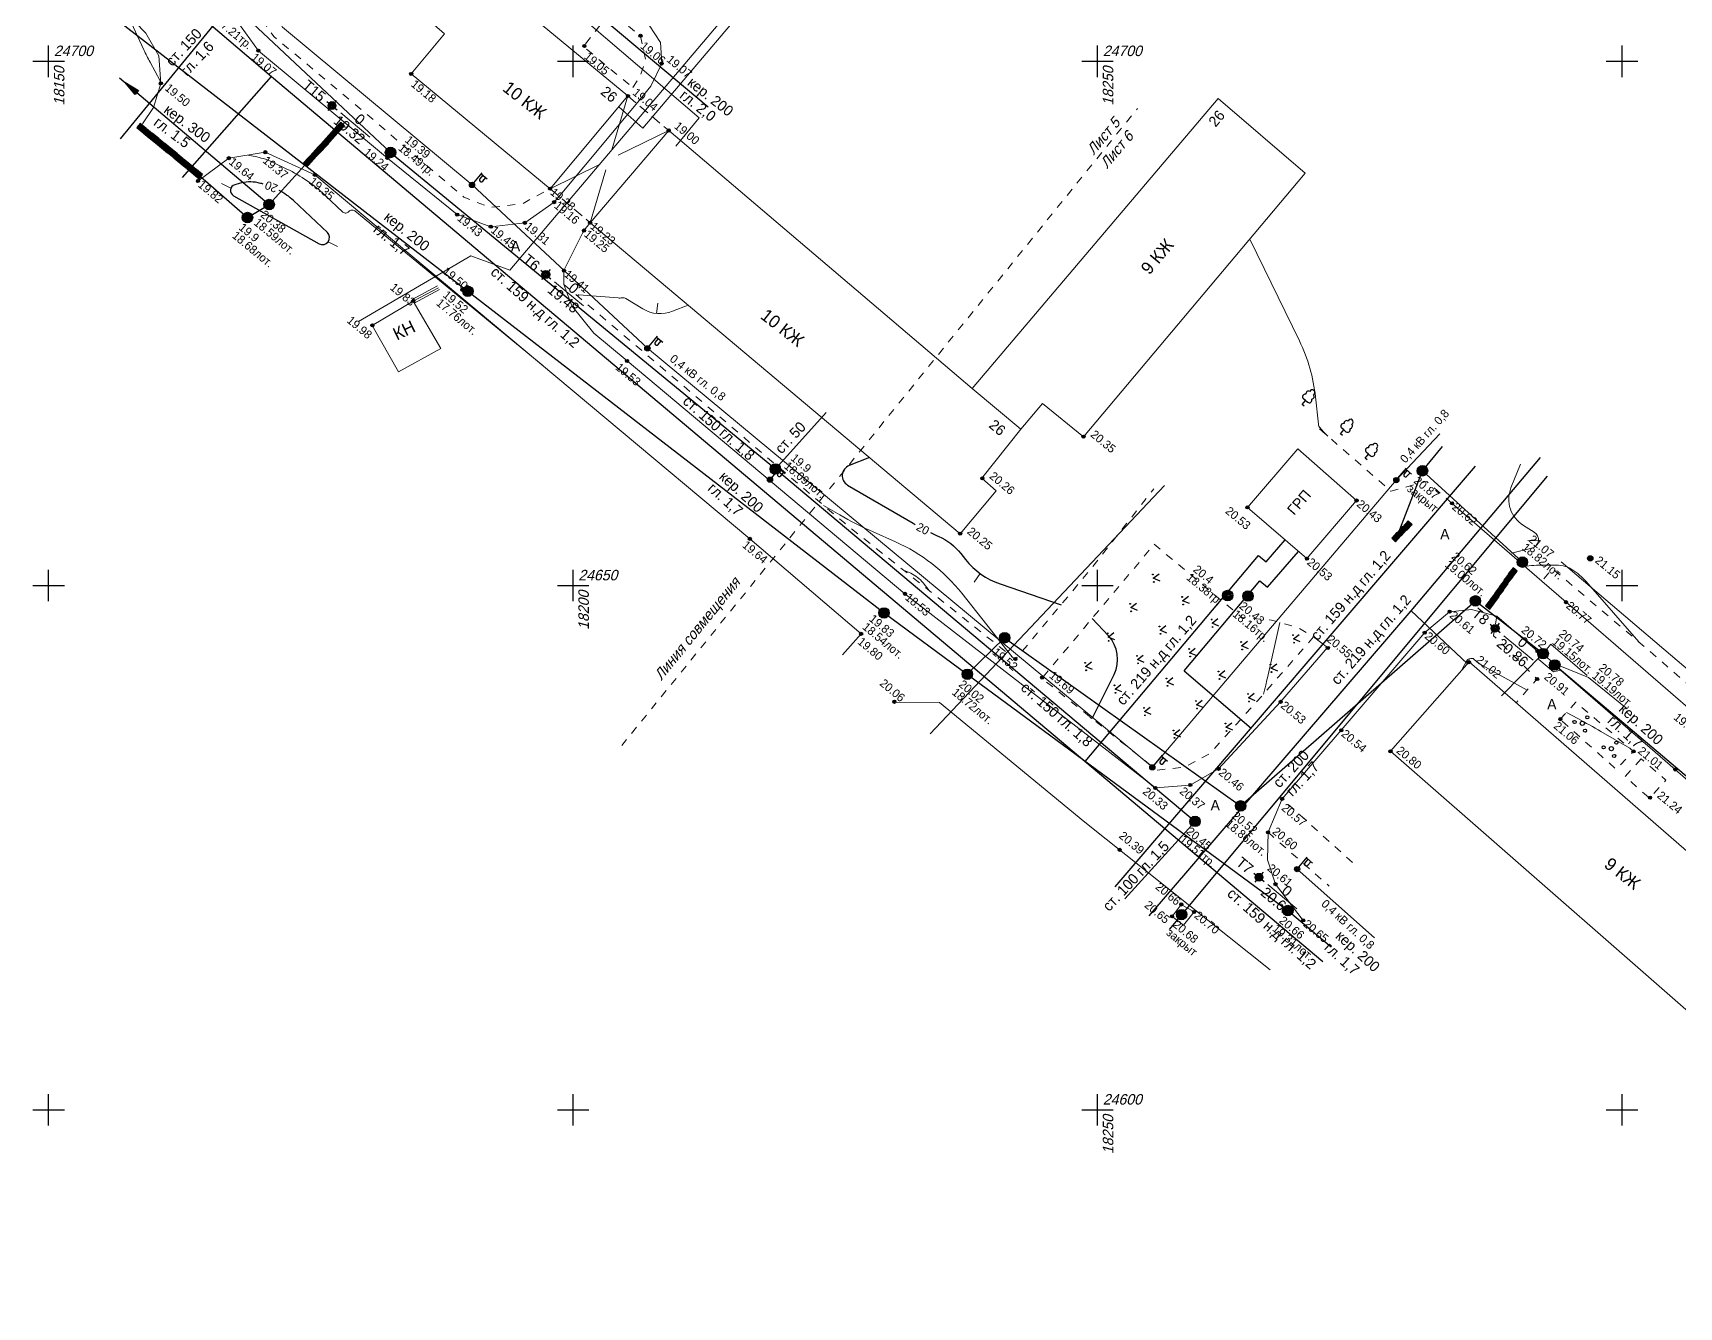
# Model space of a CAD drawing. Header units: metres. Extents: x 16881 to 20071, y 24181 to 25063.
# Drawn here: x 18148.5 to 18305.4, y 24581.2 to 24702.7 of the extents above; entities that cross this region are included whole.
import ezdxf
from ezdxf.enums import TextEntityAlignment as Align

# ---------------------------------------------------------------- set-up
doc = ezdxf.new("R2010")
doc.units = ezdxf.units.M
doc.linetypes.add('g5_01_5x1_5', pattern=[1.5, 0.75, -0.75])
doc.linetypes.add('g5_02x1', pattern=[1.5, 1, -0.5])
for name, color, linetype in [('01_Геодезические пункты', 7, 'Continuous'), ('02_Сетка', 7, 'Continuous'), ('03_Здания и строения', 7, 'Continuous'), ('05_Элементы зданий', 7, 'Continuous'), ('06_Инженерно-технические сооружения', 7, 'Continuous'), ('07_Объекты электропередачи', 7, 'Continuous'), ('10_Границы покрытий и угодий', 7, 'Continuous'), ('13_Растительность', 7, 'Continuous'), ('14_Ограждения', 7, 'Continuous'), ('19_Горизонтали', 7, 'Continuous'), ('30_Канализация', 7, 'Continuous'), ('31_Водопровод', 7, 'Continuous'), ('33_Газопровод', 7, 'Continuous'), ('35_Телефон', 7, 'Continuous'), ('37_Кабель низкого напряжения', 7, 'Continuous'), ('38_Кабели высокого напряжения', 7, 'Continuous'), ('44_Крышки колодцев', 7, 'Continuous'), ('61_Отметки высоты поверхности', 7, 'Continuous'), ('rastr', 7, 'Continuous'), ('Сетка', 7, 'Continuous')]:
    doc.layers.add(name, color=color, linetype=linetype)
doc.styles.add('LIKE11', font='bm431.shx')
doc.styles.add('LIKE14', font='p131.shx')
doc.styles.add('LIKE17', font='d431.shx')
doc.styles.add('LIKE32', font='peteri.shx')
doc.styles.add('LIKE36', font='pragmai.shx')
doc.styles.add('Line_GUGK', font='')
doc.styles.add('pragmai.shx', font='pragmai.shx')
doc.styles.get('Line_GUGK').set_extended_font_data('Bm431', italic=True)
doc.linetypes.add('g5_119_1', pattern='A,4,-1,[31,GUGK_2005.shx,S=0.1,R=0,X=0,Y=0],0.35,[31,GUGK_2005.shx,S=0.08,R=0,X=0,Y=0],3.3,[31,GUGK_2005.shx,S=0.08,R=180,X=0,Y=0],0.35,[31,GUGK_2005.shx,S=0.1,R=180,X=0,Y=0],-1', length=10)
doc.linetypes.add('g5_119_3', pattern='A,4,-1,[31,GUGK_2005.shx,S=0.1,R=0,X=0,Y=0],4,[31,GUGK_2005.shx,S=0.1,R=180,X=0,Y=0],-1', length=10)
doc.linetypes.add('g5_122_g', pattern='A,1,-1,1.5,-0.4,["Г",Line_GUGK,S=1,R=0,X=0,Y=-0.5],-1.5,1.5,-1,4,-1,4,-1,3', length=20.9)
doc.linetypes.add('g5_122_k', pattern='A,1,-1,1.5,-0.4,["К",Line_GUGK,S=1,R=0,X=0,Y=-0.5],-1.5,1.5,-1,4,-1,4,-1,3', length=20.9)
doc.linetypes.add('g5_122_kl', pattern='A,1,-1,1.5,-0.4,["Кл",Line_GUGK,S=1,R=0,X=0,Y=-0.5],-2.4,1.5,-1,4,-1,4,-1,3', length=21.8)
doc.linetypes.add('g5_122_v', pattern='A,1,-1,1.5,-0.4,["В",Line_GUGK,S=1,R=0,X=0,Y=-0.5],-1.5,1.5,-1,4,-1,4,-1,3', length=20.9)
doc.linetypes.add('g5_133_t', pattern='A,2,[27,GUGK_2005.shx,S=0.4,R=0,X=0,Y=0],2,-1,2,[27,GUGK_2005.shx,S=0.4,R=0,X=0,Y=0],2,-1,2,[27,GUGK_2005.shx,S=0.4,R=0,X=0,Y=0],2,-0.1,["V",Line_GUGK,S=1,R=0,X=0,Y=-0.5],-1', length=15.1)
doc.linetypes.add('g5_386_1', pattern='A,0,-0.75,[39,GUGK_2005.shx,S=0.5,R=0,X=0.55,Y=0],-0.75', length=1.5)
doc.linetypes.add('g5_472', pattern='A,0,-4,[25,GUGK_2005.shx,S=0.4,R=0,X=0,Y=-0.2],0', length=4)

# ---------------------------------------------------------------- blocks, each defined once
blk = doc.blocks.new('g5_012')
at = {"color": 92}
for points in [[(-1.5, 0), (1.5, 0)], [(0, -1.5), (0, 1.5)]]:
    blk.add_lwpolyline(points, dxfattribs=at)
blk = doc.blocks.new('g5_416')
at = {"color": 0}
blk.add_lwpolyline([(0.36, 0.6), (0, 0), (-0.36, 0.6)], dxfattribs=at)
for centre in [(-0.36, 0), (0.36, 0)]:
    blk.add_circle(centre, 0.0375, dxfattribs=at)
blk = doc.blocks.new('g5_117v')
h = blk.add_hatch(color=255)
h.paths.add_polyline_path([(-0.46, 0.04), (0.46, 0.04, 0.921954)])
h.paths.add_polyline_path([(0.46, -0.04), (-0.46, -0.04, 0.921954)])
at = {"color": 0}
blk.add_line((-0.5, 0), (0.5, 0), dxfattribs=at)
blk.add_circle((0, 0), 0.5, dxfattribs=at)
blk = doc.blocks.new('g5_110_1c')
h = blk.add_hatch(color=255)
edge = h.paths.add_edge_path()
edge.add_arc((0, 0), 0.212, 0, 360)
edge = h.paths.add_edge_path(flags=16)
edge.add_arc((0, 0), 0.0975, 0, 360)
h = blk.add_hatch(color=0)
edge = h.paths.add_edge_path()
edge.add_arc((0, 0), 0.06, 0, 360)
at = {"color": 0}
for p, q in [((0, 0.25), (0, 1.5)), ((0, 1.38), (0.75, 1.38))]:
    blk.add_line(p, q, dxfattribs=at)
blk.add_lwpolyline([(0.2, 1.38), (0.2, 0.93, 1.040016), (0.55, 0.93), (0.55, 1.38)], format="xyb", dxfattribs=at)
for radius in [0.25, 0.06]:
    blk.add_circle((0, 0), radius, dxfattribs=at)
blk = doc.blocks.new('g5_330')
blk.add_hatch(color=0).paths.add_polyline_path([(0.15, 0, 1), (-0.15, 0, 1)])
at = {"color": 0}
blk.add_circle((0, 0), 0.15, dxfattribs=at)
blk = doc.blocks.new('g5_005_1')
h = blk.add_hatch(color=255)
edge = h.paths.add_edge_path()
edge.add_arc((0, 0), 0.338, 0, 360)
edge = h.paths.add_edge_path(flags=16)
edge.add_arc((0, 0), 0.1, 0, 360)
at = {"color": 0}
for p, q in [((-0.625, 0), (-0.375, 0)), ((0, 0.625), (0, 0.375)), ((0.375, 0), (0.625, 0)), ((0, -0.375), (0, -0.625))]:
    blk.add_line(p, q, dxfattribs=at)
for radius in [0.375, 0.0625]:
    blk.add_circle((0, 0), radius, dxfattribs=at)
blk = doc.blocks.new('g5_128a')
h = blk.add_hatch(color=255)
h.paths.add_polyline_path([(-0.1625, 0.2125), (-0.3375, 0.2125), (-0.3375, -0.2125), (-0.1625, -0.2125)])
h.paths.add_polyline_path([(0.0875, 0.2125), (-0.0875, 0.2125), (-0.0875, -0.2125), (0.0875, -0.2125)])
h.paths.add_polyline_path([(0.3375, 0.2125), (0.1625, 0.2125), (0.1625, -0.2125), (0.3375, -0.2125)])
at = {"color": 0}
blk.add_lwpolyline([(-0.375, -0.25), (0.375, -0.25), (0.375, 0.25), (-0.375, 0.25)], close=True, dxfattribs=at)
for points in [[(-0.125, -0.25), (-0.125, 0.25)], [(0.125, -0.25), (0.125, 0.25)]]:
    blk.add_lwpolyline(points, dxfattribs=at)
blk = doc.blocks.new('g5_117kl')
h = blk.add_hatch(color=255)
h.paths.add_polyline_path([(0.42, 0.2, 0.633652), (-0.42, 0.2)])
h.paths.add_polyline_path([(-0.45, 0.12, 0.067116), (-0.46, 0, 0.067116), (-0.45, -0.12), (0.45, -0.12, 0.067116), (0.46, 0, 0.067116), (0.45, 0.12)])
h.paths.add_polyline_path([(-0.42, -0.2, 0.633652), (0.42, -0.2)])
at = {"color": 0}
for p, q in [((-0.47, 0.16), (0.47, 0.16)), ((-0.47, -0.16), (0.47, -0.16))]:
    blk.add_line(p, q, dxfattribs=at)
blk.add_circle((0, 0), 0.5, dxfattribs=at)
blk = doc.blocks.new('g5_122_3')
blk.add_hatch(color=0).paths.add_polyline_path([(0, -0.25), (0, 0.25), (1.5, 0)])
at = {"color": 0}
blk.add_lwpolyline([(0, -0.25), (0, 0.25), (1.5, 0), (0, -0.25)], dxfattribs=at)
blk = doc.blocks.new('g5_117kb')
h = blk.add_hatch(color=255)
h.paths.add_polyline_path([(0.04, 0.04), (0.46, 0.04, 0.367426), (0.04, 0.46)])
h.paths.add_polyline_path([(-0.04, 0.46, 0.367426), (-0.46, 0.04), (-0.04, 0.04)])
h.paths.add_polyline_path([(-0.04, -0.04), (-0.46, -0.04, 0.367426), (-0.04, -0.46)])
h.paths.add_polyline_path([(0.04, -0.46, 0.367426), (0.46, -0.04), (0.04, -0.04)])
at = {"color": 0}
for points in [[(-0.5, 0), (0.5, 0)], [(0, 0.5), (0, -0.5)]]:
    blk.add_lwpolyline(points, dxfattribs=at)
blk.add_circle((0, 0), 0.5, dxfattribs=at)
blk = doc.blocks.new('g5_106_1a')
h = blk.add_hatch(color=255)
edge = h.paths.add_edge_path()
edge.add_arc((0, 0), 0.212, 0, 360)
at = {"color": 0}
blk.add_circle((0, 0), 0.25, dxfattribs=at)
blk = doc.blocks.new('g5_394')
at = {"color": 0}
for centre, radius in [((0, 0), 0.2), ((0, 0.75), 0.15), ((-0.65, -0.37), 0.15), ((0.65, -0.37), 0.15)]:
    blk.add_circle(centre, radius, dxfattribs=at)
blk = doc.blocks.new('g5_117g')
h = blk.add_hatch(color=255)
h.paths.add_polyline_path([(-0.46, 0, 0.177899), (-0.35, -0.3), (0.3, 0.35, 0.639215)])
h.paths.add_polyline_path([(-0.3, -0.35, 0.639215), (0.46, 0, 0.177899), (0.35, 0.3)])
at = {"color": 0}
blk.add_lwpolyline([(-0.35, -0.35), (0.35, 0.35)], dxfattribs=at)
blk.add_circle((0, 0), 0.5, dxfattribs=at)
blk = doc.blocks.new('g5_367_1')
at = {"color": 0}
for points in [[(0, 0.5), (-0.26, 0.5)], [(0, 0.5), (0.26, 0.5)], [(0, 0), (0, 0.5)], [(0.25, 0), (0, 0)]]:
    blk.add_lwpolyline(points, dxfattribs=at)
for centre, start, end in [((0, 1.5), 90, 202.242), ((0, 1.5), 337.758, 90), ((-0.26, 0.75), 115.6346, 270), ((-0.2, 1.16), 97.9406, 227.8197), ((0.2, 1.16), 312.1803, 82.0594), ((0.26, 0.75), 270, 64.3654)]:
    blk.add_arc(centre, 0.25, start, end, dxfattribs=at)
blk = doc.blocks.new('g_scratch')
at = {"color": 0, "linetype": 'ByBlock', "lineweight": 15}
blk.add_line((0, 0), (1, 0), dxfattribs=at)

msp = doc.modelspace()

# ---------------------------------------------------------------- linework, layer by layer
at = {"color": 7, "linetype": 'Continuous', "lineweight": 5, "flags": 128}
for points in [[(18296.69, 24641.44), (18293.21, 24644.4), (18292.8, 24643.89)], [(18300.5, 24638.26), (18296.81, 24641.22), (18294.08, 24642.35)]]:
    msp.add_lwpolyline(points, dxfattribs=at)
at = {"layer": '01_Геодезические пункты', "color": 7, "lineweight": 20, "flags": 128}
for points in [[(18180.63, 24692.77), (18177.85, 24695.09)], [(18201, 24676.67), (18198.23, 24678.98)], [(18291.52, 24642.9), (18288.73, 24645.22)], [(18269.01, 24619.17), (18266.23, 24621.48)]]:
    msp.add_lwpolyline(points, dxfattribs=at)
at = {"layer": '03_Здания и строения', "color": 7, "linetype": 'Continuous', "lineweight": 20, "flags": 128}
for points in [[(18185.29, 24704.75), (18187.75, 24702.63), (18184.55, 24698.82), (18197.8, 24687.85), (18205.23, 24696.7), (18189.61, 24709.63), (18185.29, 24704.75)], [(18238.04, 24668.81), (18261.49, 24696.46), (18269.79, 24689.32), (18248.66, 24664.2), (18244.74, 24667.38), (18242.67, 24664.93), (18238.04, 24668.81)], [(18209.11, 24693.41), (18201.62, 24684.61), (18236.9, 24654.95), (18240.32, 24659.05), (18238.98, 24660.23), (18242.67, 24664.93), (18238.04, 24668.81), (18209.11, 24693.41)], [(18183.36, 24670.38), (18180.85, 24674.82), (18184.75, 24677.12), (18187.38, 24672.62), (18183.36, 24670.38)], [(18274.69, 24658.11), (18269.96, 24652.57), (18264.29, 24657.46), (18269.1, 24663.04), (18274.69, 24658.11)], [(18277.92, 24634.2), (18285.41, 24642.74), (18322.21, 24610.73), (18318.71, 24606.53), (18362.66, 24568.18), (18354.78, 24559.41), (18310.47, 24598.23), (18314.18, 24602.47), (18277.92, 24634.2)]]:
    msp.add_lwpolyline(points, dxfattribs=at)
at = {"layer": '05_Элементы зданий', "color": 7, "linetype": 'Continuous', "lineweight": 20, "flags": 128}
for points, elevation in [([(18203.7, 24691.57), (18205.23, 24696.7)], 19.23), ([(18209.11, 24693.41), (18204.31, 24691.05)], 19), ([(18202.52, 24690.17), (18197.8, 24687.85)], 19), ([(18201.62, 24684.61), (18203.13, 24689.65)], 19.23)]:
    msp.add_lwpolyline(points, dxfattribs=dict(at, elevation=elevation))
at = {"layer": '05_Элементы зданий', "color": 7, "linetype": 'g5_02x1', "lineweight": 20, "flags": 128}
for points in [[(18205.23, 24696.7), (18209.11, 24693.41)], [(18197.8, 24687.85), (18201.62, 24684.61)]]:
    msp.add_lwpolyline(points, dxfattribs=at)
at = {"layer": '06_Инженерно-технические сооружения', "color": 7, "linetype": 'Continuous', "lineweight": 20, "flags": 128}
for points in [[(18189.43, 24678.14), (18189.44, 24678.21), (18189.93, 24678.62), (18190.36, 24678.35), (18190.44, 24677.94), (18189.67, 24677.62), (18189.43, 24678.14)], [(18257.98, 24619.59), (18257.1, 24618.45), (18258.19, 24617.61), (18259.21, 24618.87), (18257.98, 24619.59)]]:
    msp.add_lwpolyline(points, dxfattribs=at)
at = {"layer": '10_Границы покрытий и угодий', "color": 7, "linetype": 'Continuous', "lineweight": 20, "flags": 128}
for points in [[(18216.83, 24730.92), (18217.03, 24734.55), (18215.2, 24737.44), (18206.35, 24745.01), (18202.77, 24746.93), (18199.46, 24747.26), (18196.98, 24746.22), (18194.57, 24744.37), (18172.13, 24717.89), (18168.31, 24713.42), (18167.06, 24710.11), (18166.96, 24706.63), (18167.1, 24705.02), (18169.99, 24701.01), (18182.29, 24690.78), (18188.95, 24685.38), (18192.15, 24684.23), (18195.4, 24684.6), (18198.19, 24686.57)], [(18216.83, 24730.92), (18199.18, 24709.77), (18207.26, 24703.46), (18208.32, 24701.8), (18208.46, 24699.78), (18207.42, 24697.63), (18206.01, 24695.92), (18198.6, 24687.04), (18198.19, 24686.57)], [(18158.94, 24694.05), (18159.98, 24695.59), (18160.7, 24697.9), (18160.51, 24700.53), (18159.27, 24702.68), (18155.14, 24706.99), (18161.72, 24715), (18162.21, 24716.7), (18162.01, 24718.9), (18160.8, 24720.48), (18159.14, 24721.1), (18157.19, 24721.31), (18155.37, 24720.07), (18152.42, 24716.28)], [(18225.68, 24643.39), (18227.46, 24645.4), (18216.85, 24654.46), (18175.38, 24689.17), (18170.65, 24691.33), (18167.18, 24690.76), (18164.23, 24688.58)], [(18201.62, 24684.61), (18201.03, 24683.86), (18199.13, 24680.04), (18199.12, 24678.72), (18199.88, 24676.69), (18201.98, 24674.07), (18205.14, 24671.42), (18231.64, 24649.21), (18255.51, 24630.7), (18258.84, 24630.98), (18261.54, 24632.52), (18267.45, 24638.91), (18271.91, 24644.08), (18270.59, 24645.11)], [(18283.79, 24657.84), (18292.35, 24650.43), (18294.66, 24648.42), (18309.35, 24635.71), (18326.24, 24620.91)], [(18362.66, 24568.18), (18363.82, 24573.36), (18362.28, 24576.31), (18358.06, 24580.02), (18327.33, 24606.86), (18327.44, 24609.55), (18327.04, 24611.85), (18325.99, 24614.08), (18324.42, 24615.61), (18305.08, 24632.46), (18294.14, 24641.92), (18293.48, 24641.76), (18292.08, 24642.95), (18291.94, 24643.75), (18288.06, 24647.09), (18285.65, 24647.73), (18283.56, 24647.51), (18281.19, 24645.51), (18273.23, 24636.2), (18267.6, 24629.66), (18266.25, 24626.47), (18266.2, 24623.86), (18266.96, 24621.52), (18269.6, 24618.07)], [(18230.69, 24638.89), (18234.92, 24638.85), (18248.8, 24627.44), (18266.44, 24613.34)]]:
    msp.add_lwpolyline(points, dxfattribs=at)
at = {"layer": '10_Границы покрытий и угодий', "color": 7, "linetype": 'g5_01_5x1_5', "lineweight": 20, "flags": 128}
for points in [[(18203.23, 24725.77), (18207.45, 24722.24), (18215.42, 24731.59), (18215.65, 24733.14), (18214.81, 24735.63), (18205.32, 24743.86), (18202.74, 24745.23), (18199.66, 24745.54), (18197.27, 24744.39), (18195.31, 24742.82), (18188.16, 24734.25), (18180.94, 24725.59), (18173.4, 24716.66), (18169.51, 24712.01), (18168.77, 24709.83), (18168.86, 24706.75), (18170.03, 24704.36), (18171.47, 24702.37), (18180.29, 24694.99), (18189.57, 24687.04), (18192.11, 24686.06), (18195.21, 24686.44), (18197.8, 24687.85)], [(18205.68, 24697.52), (18206.33, 24698.42), (18206.91, 24700.14), (18206.42, 24702.45), (18203.56, 24704.68), (18200.97, 24701.41), (18205.68, 24697.52)], [(18199.12, 24678.72), (18206.73, 24672.26), (18215.77, 24664.56), (18225.89, 24655.94), (18232.62, 24650.58), (18242.16, 24642.96), (18249.48, 24651.73), (18255.37, 24659.24)], [(18283.79, 24657.84), (18281.38, 24659.93), (18277.95, 24659.02), (18270.68, 24665.35)], [(18270.59, 24645.11), (18266.03, 24639.89), (18260.7, 24633.96), (18258.29, 24632.69), (18255.65, 24632.39), (18244.69, 24641.15), (18255.4, 24653.94), (18263.75, 24646.96), (18266.58, 24646.71), (18269.17, 24645.96), (18270.59, 24645.11)], [(18313.18, 24640.76), (18309.82, 24637.42), (18308.01, 24639.06), (18302.13, 24644.18), (18295.61, 24649.7), (18293.38, 24651.62), (18292.35, 24650.43)], [(18288.06, 24647.09), (18287.75, 24645.22), (18291.89, 24641.09), (18289.91, 24638.82)], [(18294.09, 24637.25), (18295.59, 24638.89), (18301.09, 24634.19), (18299.45, 24632.47), (18294.09, 24637.25)], [(18301.82, 24633.47), (18300.29, 24631.78), (18302.61, 24629.72), (18304.19, 24631.45), (18301.82, 24633.47)], [(18274.29, 24623.59), (18267.6, 24629.66)], [(18266.25, 24626.47), (18272.09, 24621.33)]]:
    msp.add_lwpolyline(points, dxfattribs=at)
at = {"layer": '13_Растительность', "color": 92, "linetype": 'g5_386_1', "lineweight": 20, "flags": 128}
msp.add_lwpolyline([(18294.21, 24652.25), (18310.16, 24638.69), (18329.58, 24621.89)], dxfattribs=at)
at = {"layer": '14_Ограждения', "color": 7, "linetype": 'Continuous', "lineweight": 20, "flags": 128}
for points in [[(18184.65, 24677.3), (18187.07, 24678.59)], [(18184.84, 24676.95), (18187.26, 24678.23)]]:
    msp.add_lwpolyline(points, dxfattribs=at)
at = {"layer": '14_Ограждения', "color": 7, "linetype": 'g5_472', "lineweight": 20, "flags": 128}
msp.add_lwpolyline([(18184.75, 24677.12), (18187.17, 24678.41)], dxfattribs=at)
at = {"layer": '19_Горизонтали', "color": 32, "linetype": 'Continuous', "lineweight": 20, "flags": 128}
for points, elevation in [([(18157.49, 24704.53), (18159.06, 24701.11, 0.017016), (18159.36, 24700.51), (18159.36, 24700.51, -0.00229), (18159.67, 24699.92), (18160.62, 24698.13, -0.011229), (18160.67, 24698.03), (18160.69, 24697.98)], 19.5), ([(18169, 24691.06), (18169.85, 24690.88, -0.060806), (18171.48, 24690.33), (18172.71, 24689.73, -0.076154), (18176.37, 24687.21), (18178.06, 24685.63, 0.439269), (18178.61, 24685.67), (18178.61, 24685.67, -0.419756), (18179.18, 24685.73), (18197.1, 24670.99)], 19.5), ([(18264.51, 24683.04), (18269.24, 24673.34, -0.087208), (18270.77, 24667.99), (18271.05, 24665.38, 0.167814), (18271.21, 24665.04), (18271.21, 24665.04, -0.006805), (18271.49, 24664.74), (18271.95, 24664.24)], 20.5), ([(18210.96, 24676.76), (18209.48, 24676.16, -0.236268), (18206.64, 24676.4), (18205.03, 24677.37, 0.170401), (18204.69, 24677.44), (18204.69, 24677.44, -0.05276), (18204.31, 24677.43), (18200.53, 24677.74, 0.63072), (18200.47, 24677.63), (18200.55, 24677.5)], 19.5), ([(18290.31, 24661.59), (18289.41, 24659.31, 0.36357), (18290.6, 24655.73), (18291.63, 24655.09, -0.666309), (18291.4, 24653.57), (18289.46, 24653.1)], 21), ([(18241.83, 24643.23), (18237.05, 24649.27, 0.12137), (18230.73, 24654.17), (18228.59, 24655.12, -0.027963), (18225.42, 24656.74), (18223.88, 24657.64)], 19.5), ([(18301.61, 24644.62), (18296.78, 24650.17, 0.056771), (18295.41, 24651.42), (18295.41, 24651.42, 0.159575), (18293.72, 24651.96), (18292.32, 24651.95, 0.022822), (18291.36, 24651.9), (18290.89, 24651.85)], 21), ([(18231.49, 24651.48), (18232.19, 24651.17, -0.121371), (18233.36, 24650.26), (18233.95, 24649.52)], 19), ([(18265.81, 24639.64), (18265.88, 24639.89, 0.015394), (18266.01, 24640.39), (18266.03, 24640.49, 0.000255), (18266.19, 24641.2), (18267.36, 24646.48)], 20.5), ([(18284.74, 24641.98), (18285.17, 24642.8, -0.082237), (18285.26, 24642.92), (18285.28, 24642.94, -0.172128), (18285.37, 24642.98), (18285.37, 24642.98, 0.065366), (18285.47, 24643), (18285.58, 24643.04, -0.260542), (18285.88, 24642.99), (18286.14, 24642.77, 0.045596), (18286.99, 24642.21), (18290.97, 24640.04)], 21), ([(18294.7, 24637.91), (18295.8, 24637.31, -0.006028), (18297.99, 24636.09), (18300.74, 24634.49)], 21)]:
    msp.add_lwpolyline(points, format="xyb", dxfattribs=dict(at, elevation=elevation))
at = {"layer": '19_Горизонтали', "color": 32, "linetype": 'Continuous', "lineweight": 30, "elevation": 20, "flags": 128}
for points in [[(18170.44, 24688.3, 0.01602), (18169.96, 24688.42), (18169.96, 24688.42, 0.122793), (18168.15, 24688.35), (18167.74, 24688.23, 0.665849), (18167.62, 24687.18), (18175.79, 24682.61, 0.884957), (18176.57, 24683.67), (18173.33, 24686.72, 0.066246), (18171.97, 24687.69, 0.066246)], [(18228.26, 24662.22), (18226.31, 24661.44, 0.623488), (18226.17, 24659.59), (18232.41, 24655.94, 0.002484), (18232.62, 24655.82, 0.002484)], [(18234.08, 24655.05, 0.008648), (18234.85, 24654.69), (18234.85, 24654.69, -0.12137), (18236.95, 24653.06), (18237.4, 24652.49, 0.144311), (18240.7, 24650.16), (18246.52, 24648.18)], [(18249.26, 24637.47), (18249.37, 24637.39, 0.450946), (18249.55, 24637.44), (18251.57, 24641.52, 0.312174), (18251.03, 24645.21), (18249.49, 24646.87)]]:
    msp.add_lwpolyline(points, format="xyb", dxfattribs=at)
at = {"layer": '30_Канализация', "color": 12, "linetype": 'g5_122_k', "lineweight": 30, "flags": 128}
for points in [[(18194.86, 24703.42), (18198.51, 24707.75), (18212.87, 24695.65)], [(18154.18, 24705.77), (18189.97, 24678.07), (18229.64, 24647.39), (18237.58, 24641.54), (18268.14, 24619.01), (18272.26, 24615.56)], [(18237.58, 24641.54), (18241.14, 24645.02), (18263.64, 24628.99), (18286.02, 24648.54), (18292.48, 24643.51), (18293.59, 24642.43)], [(18288.52, 24639.48), (18292.48, 24643.51)], [(18293.59, 24642.43), (18310.03, 24628.55), (18316.78, 24622.72), (18327.6, 24614.1), (18336.8, 24624.87)]]:
    msp.add_lwpolyline(points, dxfattribs=at)
at = {"layer": '30_Канализация', "color": 42, "linetype": 'g5_122_kl', "lineweight": 30, "flags": 128}
for points in [[(18156.74, 24698.44), (18171.02, 24686.34), (18174.72, 24690.41)], [(18164.21, 24689.24), (18168.95, 24685.1), (18171.02, 24686.34)], [(18278.83, 24655.35), (18280.97, 24660.95), (18282.89, 24663.25)], [(18280.97, 24660.95), (18290.48, 24652.26)]]:
    msp.add_lwpolyline(points, dxfattribs=at)
at = {"layer": '31_Водопровод', "color": 94, "linetype": 'g5_122_v', "lineweight": 30, "flags": 128}
for points in [[(18156.86, 24692.62), (18167.43, 24705.52), (18182.59, 24691.31), (18219.28, 24661.12), (18224.12, 24666.52)], [(18219.28, 24661.12), (18259.29, 24627.51)], [(18256.86, 24617.2), (18292.9, 24660.42)], [(18252.59, 24620.11), (18259.29, 24627.51)]]:
    msp.add_lwpolyline(points, dxfattribs=at)
at = {"layer": '33_Газопровод', "color": 132, "linetype": 'g5_122_g', "lineweight": 30, "flags": 128}
for points in [[(18157.34, 24710.45), (18171.23, 24698.56), (18271.46, 24614.15)], [(18162.77, 24688.91), (18171.23, 24698.56)], [(18251.69, 24621.27), (18286.03, 24661.39)], [(18254.92, 24618.51), (18279.9, 24647.6), (18292.24, 24662.23)], [(18248.83, 24633.21), (18265.35, 24652.86), (18266.08, 24652.25), (18267.89, 24654.35)], [(18258.25, 24641.86), (18265.46, 24650.45), (18266.19, 24649.85), (18269.17, 24653.25)], [(18279.9, 24647.6), (18285.25, 24642.56)], [(18258.25, 24641.86), (18264.64, 24636.4)]]:
    msp.add_lwpolyline(points, dxfattribs=at)
at = {"layer": '35_Телефон', "color": 6, "linetype": 'g5_133_t', "lineweight": 20, "flags": 128}
msp.add_lwpolyline([(18234.05, 24635.86), (18256.38, 24659.55)], dxfattribs=at)
at = {"layer": '37_Кабель низкого напряжения', "color": 1, "linetype": 'g5_119_3', "lineweight": 20, "flags": 128}
for points in [[(18216.55, 24703.74), (18212.74, 24707.1), (18220.97, 24728.63), (18200.34, 24745.08), (18185.93, 24728.68), (18171.14, 24711.38), (18170.07, 24707.51), (18172.3, 24703.26), (18190.36, 24688.21), (18207.08, 24672.63), (18255.22, 24632.67), (18278.48, 24660.06), (18282.62, 24664.48)], [(18204.35, 24695.65), (18206.65, 24693.61), (18227.28, 24717.97), (18236.91, 24729.34)], [(18209.78, 24691.92), (18212.01, 24694.6), (18195.68, 24708.6), (18208.35, 24723.89), (18204.17, 24727.44)], [(18269.02, 24622.96), (18276.39, 24616.4)]]:
    msp.add_lwpolyline(points, dxfattribs=at)
at = {"layer": '38_Кабели высокого напряжения', "color": 1, "linetype": 'g5_119_1', "lineweight": 20, "flags": 128}
msp.add_lwpolyline([(18179.54, 24675.2), (18190.25, 24681.46), (18193.97, 24680.07), (18236.21, 24729.93)], dxfattribs=at)
at = {"layer": 'rastr', "color": 5, "linetype": 'g5_01_5x1_5', "lineweight": 20, "flags": 128}
msp.add_lwpolyline([(18204.63, 24634.74), (18253.81, 24695.51)], dxfattribs=at)

# ---------------------------------------------------------------- block references
at = {"layer": '01_Геодезические пункты', "color": 7, "linetype": 'Continuous', "lineweight": 20, "rotation": 320.2244407250127}
for p in [(18177.01, 24695.78, 19.32), (18197.4, 24679.67, 19.48), (18287.9, 24645.92, 20.86), (18265.39, 24622.18, 20.62)]:
    msp.add_blockref('g5_005_1', p, dxfattribs=at)
at = {"layer": '02_Сетка', "color": 92, "linetype": 'Continuous', "lineweight": 15, "ltscale": 0.5}
for p in [(18150, 24700), (18200, 24700), (18250, 24700), (18300, 24700), (18150, 24650), (18200, 24650), (18250, 24650), (18300, 24650), (18150, 24600), (18200, 24600), (18250, 24600), (18300, 24600)]:
    msp.add_blockref('g5_012', p, dxfattribs=at)
at = {"layer": '06_Инженерно-технические сооружения', "color": 7, "linetype": 'Continuous', "lineweight": 20}
for p, rotation in [((18177.77, 24693.76, 19.22), 46.07583333333334), ((18158.84, 24693.64, 19.77), 140.562084797758), ((18159.46, 24693.14, 19.8), 140.5620861111111), ((18160.04, 24692.67, 19.8), 140.5620861111111), ((18160.63, 24692.19, 19.73), 140.5620861111111), ((18176.26, 24692.08, 19.27), 46.07583333333334), ((18176.76, 24692.64, 19.25), 46.07583333333334), ((18177.27, 24693.2, 19.24), 46.07583333333334), ((18161.21, 24691.72, 19.7), 140.5620861111111), ((18161.79, 24691.25, 19.7), 140.5620861111111), ((18162.37, 24690.76, 19.73), 140.5620861111111), ((18175.23, 24690.97, 19.31), 46.07583333333334), ((18175.75, 24691.53, 19.29), 46.07583333333334), ((18163, 24690.24, 19.73), 140.5620861111111), ((18163.63, 24689.72, 19.69), 140.5620861111111), ((18164.21, 24689.24, 19.67), 140.5620861111111), ((18174.72, 24690.41, 19.32), 46.07583321586672), ((18278.48, 24654.62, 20.59), 228.1940699250813), ((18279.02, 24655.19, 20.59), 228.1940694444445), ((18279.54, 24655.72, 20.59), 228.1940694444445), ((18288.73, 24650.05, 19.09), 231.8710083333334), ((18289.16, 24650.67, 19.09), 231.8710083333334), ((18289.58, 24651.25, 19.12), 231.871007533872), ((18287.42, 24648.21, 19.04), 231.8710083333334), ((18287.86, 24648.82, 19.05), 231.8710083333334), ((18288.29, 24649.43, 19.05), 231.8710083333334)]:
    msp.add_blockref('g5_128a', p, dxfattribs=dict(at, rotation=rotation))
at = {"layer": '07_Объекты электропередачи', "color": 7, "linetype": 'Continuous', "lineweight": 20, "rotation": 320.2244407250127}
for name, p in [('g5_110_1c', (18190.36, 24688.21, 19.45)), ('g5_110_1c', (18207.08, 24672.63, 19.68)), ('g5_110_1c', (18218.77, 24660.1, 19.67)), ('g5_110_1c', (18278.48, 24660.06, 20.66)), ('g5_106_1a', (18296.97, 24652.6, 21.15)), ('g5_110_1c', (18255.22, 24632.67, 20.4)), ('g5_110_1c', (18269.02, 24622.96, 20.82))]:
    msp.add_blockref(name, p, dxfattribs=at)
at = {"layer": '13_Растительность', "color": 92, "linetype": 'Continuous', "lineweight": 20, "rotation": 320.2655484459036}
for name, p in [('g5_367_1', (18269.51, 24667.27)), ('g5_367_1', (18273.16, 24664.46)), ('g5_367_1', (18275.5, 24662.16)), ('g5_394', (18296.21, 24636.86)), ('g5_394', (18298.98, 24634.45))]:
    msp.add_blockref(name, p, dxfattribs=at)
at = {"layer": '13_Растительность', "color": 92, "linetype": 'Continuous', "lineweight": 20, "ltscale": 0.5, "rotation": 277.5631784342272}
for p in [(18255.31, 24650.7), (18258.11, 24648.56), (18253.16, 24647.9), (18251.01, 24645.09), (18255.96, 24645.75), (18260.92, 24646.41), (18258.77, 24643.6), (18263.73, 24644.26), (18268.68, 24644.91), (18248.86, 24642.28), (18253.81, 24642.94), (18266.53, 24642.11), (18256.62, 24640.79), (18261.58, 24641.45), (18251.67, 24640.13), (18264.39, 24639.3), (18254.47, 24637.98), (18259.43, 24638.64), (18257.28, 24635.83), (18262.24, 24636.49)]:
    msp.add_blockref('g5_416', p, dxfattribs=at)
at = {"layer": '19_Горизонтали', "color": 32, "linetype": 'Continuous', "lineweight": -3}
for p, rotation in [((18167.38, 24687.91, 20), 153.2478615773089), ((18176.66, 24682.8, 20), 332.073033067888), ((18207.96, 24675.95, 19.5), 82.62953171073907), ((18292.02, 24654.27, 21), 177.7700848487306), ((18238.82, 24651.14, 20), 233.1545725263682)]:
    msp.add_blockref('g_scratch', p, dxfattribs=dict(at, rotation=rotation))
at = {"layer": '30_Канализация', "color": 7, "linetype": 'Continuous', "lineweight": 20, "rotation": 139.7192649071296}
msp.add_blockref('g5_122_3', (18158.4, 24697.03), dxfattribs=at)
at = {"layer": '44_Крышки колодцев', "color": 7, "linetype": 'Continuous', "lineweight": 20}
for name, p, rotation in [('g5_117v', (18182.59, 24691.31, 19.39), 320.2244407250127), ('g5_117kl', (18171.02, 24686.34, 20.38), 320.2655211251469), ('g5_117kl', (18168.95, 24685.1, 19.9), 320.2655211251469), ('g5_117kb', (18189.97, 24678.07, 19.52), 320.2244407250127), ('g5_117v', (18219.28, 24661.12, 19.9), 320.2244407250127), ('g5_117kl', (18280.97, 24660.95, 20.87), 320.2655484459036), ('g5_117kl', (18290.5, 24652.24, 21.07), 320.2244407250127), ('g5_117g', (18262.4, 24649.05, 20.4), 320.2244407250127), ('g5_117g', (18264.34, 24649, 20.43), 320.2244407250127), ('g5_117kb', (18286.02, 24648.54, 20.62), 320.2244407250127), ('g5_117kb', (18229.64, 24647.39, 19.83), 320.2244407250127), ('g5_117kb', (18241.14, 24645.02), 320.2655484459036), ('g5_117kb', (18292.48, 24643.51, 20.74), 320.2244407250127), ('g5_117kb', (18293.59, 24642.43, 20.78), 320.2244407250127), ('g5_117kb', (18237.58, 24641.54, 20.02), 320.2244407250127), ('g5_117v', (18259.29, 24627.51, 20.45), 320.2244407250127), ('g5_117kb', (18263.64, 24628.99, 20.52), 320.2244407250127), ('g5_117v', (18258.01, 24618.62, 20.68), 320.2244407250127), ('g5_117kb', (18268.14, 24619.01, 20.66), 320.2244407250127)]:
    msp.add_blockref(name, p, dxfattribs=dict(at, rotation=rotation))
at = {"layer": '61_Отметки высоты поверхности', "color": 7, "linetype": 'Continuous', "lineweight": 20}
for p, rotation in [((18206.42, 24702.44), 320.1837874390728), ((18169.99, 24701.01, 19.07), 320.2244407250127), ((18201.07, 24701.46), 320.1837874390728), ((18184.56, 24698.8), 320.1837874390728), ((18208.45, 24699.79), 320.1837874390728), ((18160.7, 24697.9), 320.1837874390728), ((18205.23, 24696.7, 19.04), 320.2244407250127), ((18209.11, 24693.41, 19), 320.2244407250127), ((18167.18, 24690.76, 19.64), 320.2244407250127), ((18170.65, 24691.33, 19.37), 320.2244407250127), ((18182.29, 24690.78, 19.24), 320.2244407250127), ((18175.38, 24689.17, 19.35), 320.2244407250127), ((18164.23, 24688.58, 19.82), 320.2244407250127), ((18197.8, 24687.85, 19.29), 320.2244407250127), ((18198.19, 24686.57, 19.16), 320.2244407250127), ((18188.95, 24685.38, 19.43), 320.2244407250127), ((18195.4, 24684.6, 19.31), 320.2244407250127), ((18201.62, 24684.61, 19.23), 320.2244407250127), ((18192.15, 24684.23, 19.45), 320.2244407250127), ((18201.03, 24683.86, 19.25), 320.2244407250127), ((18199.13, 24680.04, 19.41), 320.2244407250127), ((18189.44, 24678.21, 19.5), 320.2244407250127), ((18184.77, 24677.15), 320.1837874390728), ((18180.86, 24674.82), 320.1837874390728), ((18205.14, 24671.42, 19.53), 320.2244407250127), ((18248.66, 24664.21), 320.1837874390728), ((18239.02, 24660.23), 320.1837874390728), ((18274.69, 24658.11, 20.43), 320.2244407250127), ((18283.79, 24657.84, 20.62), 320.2244407250127), ((18264.29, 24657.46, 20.53), 320.2244407250127), ((18236.9, 24654.96), 320.1837874390728), ((18216.85, 24654.46, 19.64), 320.2244407250127), ((18269.96, 24652.57, 20.53), 320.2244407250127), ((18231.64, 24649.21, 18.53), 320.2244407250127), ((18294.66, 24648.42, 20.77), 320.2244407250127), ((18283.56, 24647.51, 20.61), 320.2244407250127), ((18227.46, 24645.4, 19.8), 320.2244407250127), ((18281.19, 24645.51, 20.59), 320.2244407250127), ((18271.95, 24644.05), 320.1837874390728), ((18291.94, 24643.75, 20.72), 320.2244407250127), ((18242.16, 24642.99), 320.1837874390728), ((18285.4, 24642.7), 320.1837874390728), ((18244.72, 24641.22), 320.1837874390728), ((18291.91, 24641.09), 320.1837874390728), ((18230.63, 24638.92), 320.1837874390728), ((18267.45, 24638.91, 20.53), 320.2244407250127), ((18273.23, 24636.2, 20.55), 320.2244407250127), ((18294.11, 24637.26), 320.1837874390728), ((18277.92, 24634.2, 20.8), 320.2244407250127), ((18301.09, 24634.19), 320.1837874390728), ((18261.54, 24632.52, 20.46), 320.2244407250127), ((18305.08, 24632.46, 20.97), 320.2244407250127), ((18255.51, 24630.7, 20.33), 320.2244407250127), ((18258.84, 24630.98, 20.37), 320.2244407250127), ((18267.6, 24629.66, 20.57), 320.2244407250127), ((18302.67, 24629.78), 320.1837874390728), ((18266.25, 24626.47, 20.6), 320.2244407250127), ((18252.11, 24624.8), 320.1837874390728), ((18266.96, 24621.52, 20.61), 320.2244407250127), ((18257.98, 24619.59, 20.66), 320.2244407250127), ((18259.21, 24618.87, 20.7), 320.2244407250127), ((18257.1, 24618.45, 20.65), 320.2244407250127), ((18269.6, 24618.07, 20.65), 320.2244407250127)]:
    msp.add_blockref('g5_330', p, dxfattribs=dict(at, rotation=rotation))

# ---------------------------------------------------------------- texts
at = {"color": 7, "linetype": 'Continuous', "lineweight": 15, "ltscale": 0.5, "style": 'LIKE11'}
for s, rotation, p in [('17.21тр.', 320.2244, (18165.9, 24703.68)), ('19.39', 320.2244, (18183.9, 24692.38)), ('18.49тр.', 320.2244, (18183.26, 24691.61)), ('18.59лот.', 320.2655, (18169.49, 24684.49)), ('20.38', 320.2655, (18170.13, 24685.26)), ('18.68лот.', 320.2655, (18167.42, 24683.26)), ('19.9', 320.2655, (18168.06, 24684.03)), ('17.76лот.', 320.2244, (18186.88, 24676.83)), ('19.52', 320.2244, (18187.52, 24677.6)), ('18.09лот.', 320.2244, (18220.04, 24661.27)), ('19.9', 320.2244, (18220.68, 24662.04)), ('20.87', 320.2655, (18280.07, 24659.87)), ('закрыт', 320.2655, (18279.43, 24659.1)), ('18.82лот.', 320.2244, (18290.39, 24653.51)), ('21.07', 320.2244, (18291.03, 24654.28)), ('20.4', 320.2244, (18259.04, 24651.42)), ('19.00лот.', 320.2244, (18283.04, 24651.89)), ('20.62', 320.2244, (18283.68, 24652.66)), ('18.38тр.', 320.2244, (18258.4, 24650.65)), ('19.83', 320.2244, (18228.15, 24646.71)), ('18.16тр.', 320.2244, (18262.8, 24647.15)), ('20.43', 320.2244, (18263.44, 24647.92)), ('18.54лот.', 320.2244, (18227.51, 24645.94)), ('20.74', 320.2244, (18293.9, 24645.28)), ('19.15лот.', 320.2244, (18293.26, 24644.51)), ('20.78', 320.2244, (18297.71, 24642.04)), ('20.02', 320.2244, (18236.69, 24640.46)), ('19.19лот.', 320.2244, (18297.07, 24641.27)), ('18.72лот.', 320.2244, (18236.05, 24639.7)), ('19.02тр.', 320.2244, (18304.85, 24637.32)), ('20.52', 320.2244, (18262.75, 24627.92)), ('20.45', 320.2244, (18258.39, 24626.43)), ('18.86лот.', 320.2244, (18262.11, 24627.15)), ('19.51тр.', 320.2244, (18257.75, 24625.66)), ('закрыт', 320.2244, (18256.48, 24616.77)), ('20.68', 320.2244, (18257.12, 24617.54)), ('19.31лот.', 320.2244, (18266.6, 24617.16)), ('20.66', 320.2244, (18267.24, 24617.93))]:
    msp.add_text(s, height=0.8, rotation=rotation, dxfattribs=at).set_placement(p)
at = {"layer": '01_Геодезические пункты', "color": 7, "linetype": 'Continuous', "lineweight": 20, "ltscale": 0.5, "style": 'LIKE36'}
for s, p in [('T15', (18174.11, 24697.54)), ('19.32', (18177.07, 24694.17)), ('0', (18179.07, 24694.33)), ('T6', (18195.11, 24680.93)), ('19.48', (18197.47, 24678.05)), ('0', (18199.45, 24678.22)), ('T8', (18285.61, 24647.17)), ('20.86', (18287.96, 24644.3)), ('0', (18289.95, 24644.46)), ('T7', (18263.12, 24623.43)), ('20.62', (18265.46, 24620.57)), ('0', (18267.45, 24620.73))]:
    msp.add_text(s, height=1, rotation=320.2244, dxfattribs=at).set_placement(p)
at = {"layer": '03_Здания и строения', "color": 7, "linetype": 'Continuous', "lineweight": 15}
for s, height, rotation, style, p in [('10 КЖ', 1.2, 321.9117, 'LIKE14', (18193.19, 24697.26)), ('26', 1, 320.5453, 'LIKE36', (18202.54, 24696.95)), ('26', 1, 49.7317, 'LIKE36', (18261.25, 24693.67)), ('9 КЖ', 1.2, 49.9931, 'LIKE14', (18254.94, 24679.57)), ('КН', 1.2, 25.7629, 'LIKE14', (18183.2, 24673.36)), ('10 КЖ', 1.2, 321.9117, 'LIKE14', (18217.77, 24675.55)), ('26', 1, 320.5453, 'LIKE36', (18239.56, 24665.16)), ('9 КЖ', 1.2, 321.9117, 'LIKE14', (18298.2, 24623.22))]:
    msp.add_text(s, height=height, rotation=rotation, dxfattribs=dict(at, style=style)).set_placement(p)
at = {"layer": '07_Объекты электропередачи', "color": 7, "linetype": 'Continuous', "lineweight": 15, "ltscale": 0.5, "style": 'LIKE11'}
msp.add_text('21.15', height=0.8, rotation=320.2244, dxfattribs=at).set_placement((18297.36, 24652.28))
at = {"layer": '10_Границы покрытий и угодий', "color": 7, "linetype": 'Continuous', "lineweight": 15, "style": 'LIKE11'}
for p in [(18194.07, 24681.87), (18282.66, 24654.41), (18292.86, 24638.19), (18260.77, 24628.55)]:
    msp.add_text('А', height=1, dxfattribs=at).set_placement(p)
at = {"layer": '19_Горизонтали', "color": 32, "linetype": 'Continuous', "lineweight": 15, "style": 'pragmai.shx'}
for rotation, p in [(157.6851, (18171.22, 24688.03, 20)), (331.8892, (18233.34, 24655.42, 20))]:
    msp.add_text('20', height=0.8, rotation=rotation, dxfattribs=at).set_placement(p, align=Align.MIDDLE_CENTER)
at = {"layer": '30_Канализация', "color": 12, "linetype": 'Continuous', "lineweight": 15, "style": 'LIKE32'}
for s, rotation, p in [('кер. 200', 321.8423, (18210.81, 24697.8)), ('гл. 2,0', 321.8423, (18210.07, 24696.58)), ('кер. 200', 321.1427, (18181.88, 24684.98)), ('гл. 1,7', 321.1427, (18180.86, 24683.81)), ('гл. 1,7', 317.7132, (18212.75, 24659.16)), ('кер. 200', 317.7132, (18213.84, 24660.27)), ('кер. 200', 317.7132, (18299.62, 24638.11)), ('гл. 1,7', 317.7132, (18298.53, 24637)), ('гл. 1,7', 317.7132, (18271.53, 24615.36)), ('кер. 200', 317.7132, (18272.61, 24616.46))]:
    msp.add_text(s, height=1, rotation=rotation, dxfattribs=at).set_placement(p)
at = {"layer": '30_Канализация', "color": 42, "linetype": 'Continuous', "lineweight": 15, "style": 'LIKE32'}
for s, p in [('кер. 300', (18160.89, 24695.18)), ('гл. 1.5', (18159.92, 24693.98))]:
    msp.add_text(s, height=1, rotation=323.3085, dxfattribs=at).set_placement(p)
at = {"layer": '31_Водопровод', "color": 94, "linetype": 'Continuous', "lineweight": 15, "style": 'LIKE32'}
for s, rotation, p in [('ст. 150', 46.9063, (18161.78, 24699.45)), ('гл. 1,6', 46.9063, (18163.19, 24698.51)), ('ст. 150 гл. 1,8', 318.8282, (18210.37, 24667.45)), ('ст. 50', 46.9063, (18219.87, 24662.49)), ('ст. 150 гл. 1,8', 318.8282, (18242.59, 24640.13)), ('ст. 200', 46.9063, (18267.34, 24630.63)), ('гл. 1,7', 46.9063, (18268.57, 24629.82)), ('ст. 100 гл. 1,5', 46.9063, (18251.1, 24618.86))]:
    msp.add_text(s, height=1, rotation=rotation, dxfattribs=at).set_placement(p)
at = {"layer": '33_Газопровод', "color": 132, "linetype": 'Continuous', "lineweight": 15, "style": 'LIKE32'}
for s, rotation, p in [('ст. 159 н.д гл. 1,2', 318.1691, (18192.05, 24679.77)), ('ст. 159 н.д гл. 1,2', 49.0915, (18270.97, 24644.68)), ('ст. 219 н.д гл. 1,2', 49.0915, (18272.91, 24640.45)), ('ст. 219 н.д гл. 1,2', 49.0915, (18252.45, 24638.5)), ('ст. 159 н.д гл. 1,2', 318.1691, (18262.27, 24620.5))]:
    msp.add_text(s, height=1, rotation=rotation, dxfattribs=at).set_placement(p)
at = {"layer": '33_Газопровод', "color": 7, "linetype": 'Continuous', "lineweight": 15, "style": 'LIKE14'}
msp.add_text('ГРП', height=1, rotation=49.0915, dxfattribs=at).set_placement((18268.74, 24656.64))
at = {"layer": '37_Кабель низкого напряжения', "color": 1, "linetype": 'Continuous', "lineweight": 15, "style": 'LIKE32'}
for rotation, p in [(321.9615, (18209.14, 24671.48)), (48.2892, (18279.35, 24661.62)), (317.428, (18271.26, 24619.55))]:
    msp.add_text('0,4 кВ гл. 0,8', height=0.8, rotation=rotation, dxfattribs=at).set_placement(p)
at = {"layer": '61_Отметки высоты поверхности', "color": 7, "linetype": 'Continuous', "lineweight": 15, "ltscale": 0.5, "style": 'LIKE17'}
for s, rotation, p in [('19.07', 320.2244, (18169.24, 24700.26)), ('19.05', 320.1838, (18200.98, 24700.35, -14.74)), ('19.06', 320.1838, (18206.34, 24701.34, -14.74)), ('19.07', 320.1838, (18208.85, 24700.05, -14.74)), ('19.50', 320.1838, (18161.01, 24697.33, -14.74)), ('19.18', 320.1838, (18184.47, 24697.7, -14.74)), ('19.04', 320.2244, (18205.6, 24696.9)), ('19.00', 320.2244, (18209.57, 24693.7)), ('19.24', 320.2244, (18179.95, 24691.19)), ('19.64', 320.2244, (18167.11, 24690.29)), ('19.37', 320.2244, (18170.34, 24690.42)), ('19.82', 320.2244, (18164.16, 24688.11)), ('19.35', 320.2244, (18174.75, 24688.41)), ('19.28', 320.2244, (18197.74, 24687.39)), ('19.16', 320.2244, (18198.12, 24686.11)), ('19.43', 320.2244, (18188.88, 24684.92)), ('19.45', 320.2244, (18192.08, 24683.77)), ('19.31', 320.2244, (18195.33, 24684.13)), ('19.25', 320.2244, (18200.97, 24683.39)), ('19.23', 320.2244, (18201.56, 24684.14)), ('19.50', 320.2244, (18187.5, 24679.86)), ('19.41', 320.2244, (18199.07, 24679.57)), ('19.83', 320.1838, (18182.48, 24678.31, 4.27)), ('19.98', 320.1838, (18178.36, 24675.17, 4.27)), ('19.53', 320.2244, (18203.97, 24670.69)), ('20.35', 320.1838, (18249.26, 24664.29, 4.27)), ('20.26', 320.1838, (18239.62, 24660.32, 4.27)), ('20.43', 320.2244, (18274.63, 24657.65)), ('20.53', 320.2244, (18262.11, 24656.99)), ('20.62', 320.2244, (18283.72, 24657.37)), ('20.25', 320.1838, (18237.5, 24655.04, 4.27)), ('19.64', 320.2244, (18216.06, 24653.74)), ('20.53', 320.2244, (18269.9, 24652.1)), ('18.53', 320.2244, (18231.58, 24648.74)), ('20.61', 320.2244, (18283.49, 24647.04)), ('20.77', 320.2244, (18294.6, 24647.95)), ('20.60', 320.2244, (18281.12, 24645.05)), ('20.72', 320.2244, (18290.33, 24645.63)), ('19.80', 320.2244, (18227.05, 24644.52)), ('19.52', 320.1838, (18239.9, 24643.53, 4.27)), ('20.55', 320.1838, (18271.79, 24644.75)), ('21.02', 320.1838, (18286, 24642.79, 4.27)), ('20.06', 320.1838, (18229.16, 24640.56, 4.27)), ('19.69', 320.1838, (18245.32, 24641.3, 4.27)), ('20.91', 320.1838, (18292.5, 24641.17, 4.27)), ('20.53', 320.2244, (18267.39, 24638.44)), ('20.54', 320.2244, (18273.17, 24635.73)), ('21.06', 320.1838, (18293.41, 24636.49, 4.27)), ('20.80', 320.2244, (18278.42, 24634.14)), ('21.01', 320.1838, (18301.44, 24634.1, 4.27)), ('20.46', 320.2244, (18261.47, 24632.05)), ('20.33', 320.2244, (18254.23, 24630.24)), ('20.37', 320.2244, (18257.75, 24630.26)), ('21.24', 320.1838, (18303.27, 24629.86, 4.27)), ('20.57', 320.2244, (18267.46, 24628.67)), ('20.60', 320.2244, (18266.59, 24626.43)), ('20.39', 320.1838, (18251.97, 24626.02, 4.27)), ('20.61', 320.2244, (18266.11, 24622.92)), ('20.66', 320.2244, (18255.45, 24621.15)), ('20.65', 320.2244, (18254.4, 24619.41)), ('20.70', 320.2244, (18259.15, 24618.41)), ('20.65', 320.2244, (18269.54, 24617.6))]:
    msp.add_text(s, height=0.8, rotation=rotation, dxfattribs=at).set_placement(p)
at = {"layer": 'rastr', "color": 5, "linetype": 'Continuous', "lineweight": 15, "oblique": 15}
for s, rotation, p in [('Лист 5', 49.8199, (18249.63, 24691.01)), ('Лист 6', 49.7866, (18250.9, 24689.71)), ('Линия совмещения', 50.9952, (18208.41, 24640.9))]:
    msp.add_text(s, height=1, rotation=rotation, dxfattribs=at).set_placement(p)
at = {"layer": 'Сетка', "color": 3, "oblique": 15}
for s, p in [('24700', (18150.5, 24700.5)), ('24700', (18250.5, 24700.5)), ('24650', (18200.5, 24650.5)), ('24600', (18250.5, 24600.5))]:
    msp.add_text(s, height=1, dxfattribs=at).set_placement(p)
for s, p in [('18150', (18150.5, 24699.5)), ('18250', (18250.5, 24699.5)), ('18200', (18200.5, 24649.5)), ('18250', (18250.5, 24599.5))]:
    msp.add_text(s, height=1, rotation=90, dxfattribs=at).set_placement(p, align=Align.TOP_RIGHT)

doc.saveas('drawing.dxf')
